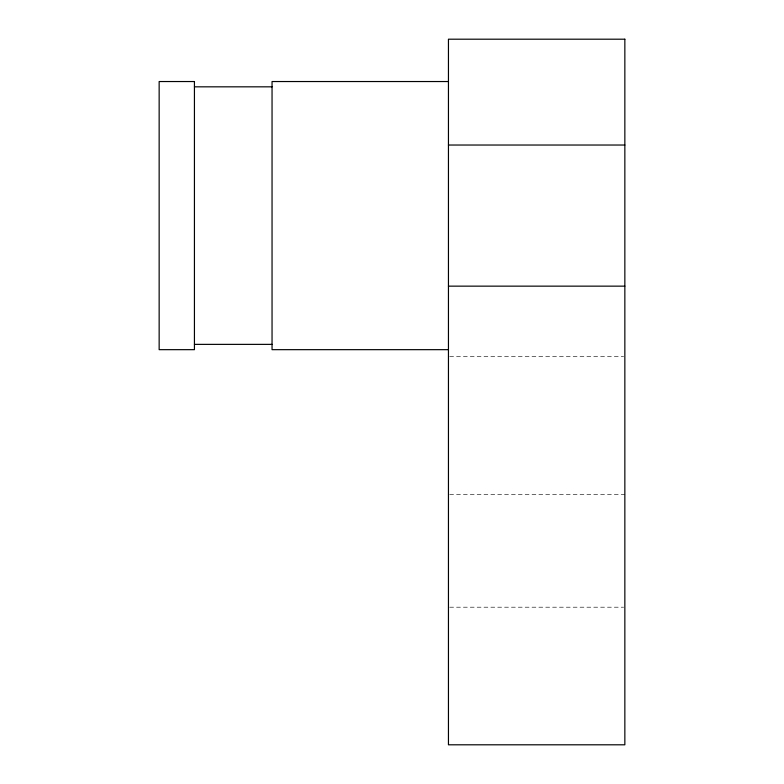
<?xml version="1.0" encoding="UTF-8"?>
<svg xmlns="http://www.w3.org/2000/svg" width="784" height="784" viewBox="0 0 784 784"><rect width="100%" height="100%" fill="white"/><g stroke="black" fill="none" stroke-linecap="round" stroke-linejoin="round"><path stroke-width="0.59" stroke-dasharray="3.92 2.94" d="M449.673 356.71L623.623 356.71M449.673 494.302L624.848 494.302M449.673 607.198L623.623 607.198"/><path stroke-width="1.18" d="M448.448 81.536L272.048 81.536L272.048 349.664L448.448 349.664M194.432 86.828L272.048 86.828M448.448 145.03L624.848 145.03M448.448 286.15L624.848 286.15M194.432 344.372L272.048 344.372M624.848 39.2L448.448 39.2L448.448 744.8L624.848 744.8L624.848 39.2M194.432 81.536L159.152 81.536L159.152 349.664L194.432 349.664L194.432 81.536"/></g></svg>
